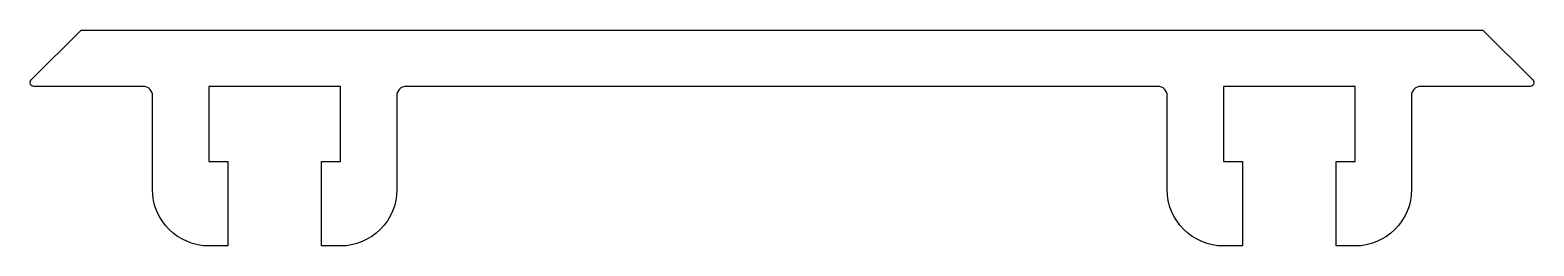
# Model space of a CAD drawing. Extents: x 116.6 to 196.6, y 233.3 to 244.8.
import ezdxf

# ---------------------------------------------------------------- set-up
doc = ezdxf.new("R2010")
doc.units = 0
doc.layers.get('0').update_dxf_attribs({"linetype": 'CONTINUOUS'})

msp = doc.modelspace()

# ---------------------------------------------------------------- linework, layer by layer
msp.add_lwpolyline([(136.105, 241.341), (136.105, 236.341, -0.414214), (133.105, 233.341), (132.105, 233.341), (132.105, 237.841), (133.105, 237.841), (133.105, 241.841), (126.105, 241.841), (126.105, 237.841), (127.105, 237.841), (127.105, 233.341), (126.105, 233.341, -0.414214), (123.105, 236.341), (123.105, 241.341, 0.414214), (122.605, 241.841), (116.788, 241.841, -0.668179), (116.646, 242.182), (119.305, 244.841), (156.605, 244.841), (193.905, 244.841), (196.563, 242.182, -0.668179), (196.422, 241.841), (190.605, 241.841, 0.414214), (190.105, 241.341), (190.105, 236.341, -0.414214), (187.105, 233.341), (186.105, 233.341), (186.105, 237.841), (187.105, 237.841), (187.105, 241.841), (180.105, 241.841), (180.105, 237.841), (181.105, 237.841), (181.105, 233.341), (180.105, 233.341, -0.414214), (177.105, 236.341), (177.105, 241.341, 0.414214), (176.605, 241.841), (156.605, 241.841), (136.605, 241.841, 0.414214)], format="xyb", close=True)

doc.saveas('drawing.dxf')
